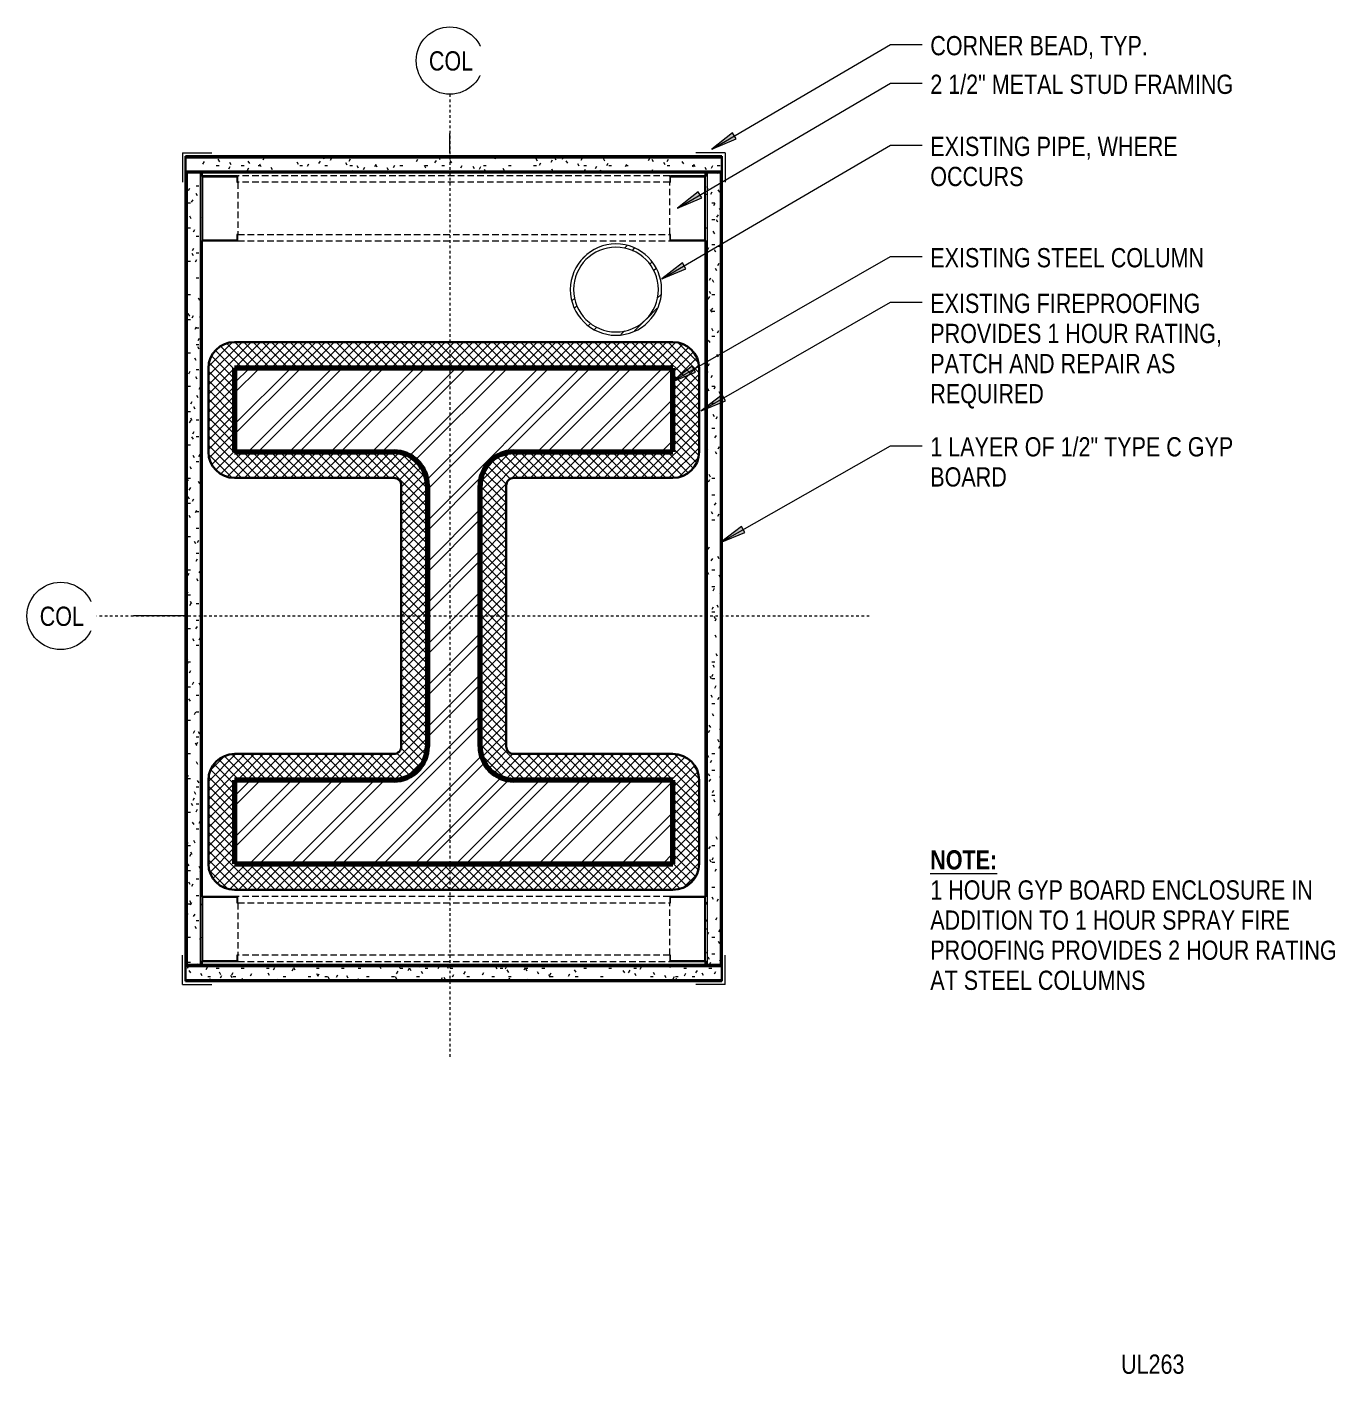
# Model space of a CAD drawing. Header units: inches. Extents: x 28 to 702, y -40 to 115.
# Drawn here: x 595.4 to 645.5, y -40 to 11.7 of the extents above; entities that cross this region are included whole.
import ezdxf

# ---------------------------------------------------------------- set-up
doc = ezdxf.new("R2010")
doc.units = ezdxf.units.IN
doc.header["$MEASUREMENT"] = 0
doc.linetypes.add('Dash Dot 3_32_', pattern=[0.15625, 0.09375, -0.03125, 0, -0.03125])
doc.linetypes.add('HIDDEN_2_', pattern=[0.375, 0.25, -0.125])
for name, color, linetype, lineweight in [('A-DETL', 90, 'Continuous', 9), ('A-DETL-GENF', 92, 'Continuous', 9), ('A-DETL-MEDM', 33, 'Continuous', 30), ('G-ANNO-TEXT', 231, 'Continuous', 9)]:
    doc.layers.add(name, color=color, linetype=linetype, lineweight=lineweight)
doc.styles.add('Arial_4', font='arial.ttf', dxfattribs={"width": 0.8, "height": 0.73765})

# ---------------------------------------------------------------- blocks, each defined once
blk = doc.blocks.new('Gypsum Wallboard-Section1 - 5_8_-10854-1-HOUR RATED COLUMN ENCLOSURE')
at = {"layer": 'A-DETL-GENF'}
h = blk.add_hatch(dxfattribs=at)
h.set_pattern_fill('FP_24', color=256, style=0, pattern_type=2)
h.set_pattern_definition([(0, (673.041, -6.736), (1.28, 0.32), [0.106, -0.854, 0.106, -0.854, -5.12]), (0, (673.041, -6.736), (1.28, 0.32), [-1.92, 0.106, -1.814, 0.106, -0.854, -2.24]), (0, (673.041, -6.736), (1.28, 0.32), [-4.8, 0.106, -0.534, 0.106, -1.494]), (120, (673.521, -6.576), (-0.91712813, 0.94851252), [0.106, -0.854, 0.106, -0.854, -5.12]), (120, (673.521, -6.576), (-0.91712813, 0.94851252), [-1.92, 0.106, -1.814, 0.106, -0.854, -2.24]), (120, (673.521, -6.576), (-0.91712813, 0.94851252), [-4.8, 0.106, -0.534, 0.106, -1.494]), (240, (673.681, -5.936), (-0.36287187, -1.26851252), [0.106, -0.854, 0.106, -0.854, -5.12]), (240, (673.681, -5.936), (-0.36287187, -1.26851252), [-1.92, 0.106, -1.814, 0.106, -0.854, -2.24]), (240, (673.681, -5.936), (-0.36287187, -1.26851252), [-4.8, 0.106, -0.534, 0.106, -1.494])])
h.paths.add_polyline_path([(0.625, -0.625), (20.55, -0.625), (20.55, 0), (0, 0), (0, -0.625)], flags=0)
for p, q in [((0, -0.0625), (20.55, -0.0625)), ((0, -0.5625), (20.55, -0.5625))]:
    blk.add_line(p, q, dxfattribs=at)
at = {"layer": 'A-DETL-MEDM'}
for p, q in [((0, 0), (20.55, 0)), ((0, -0.625), (0, 0)), ((20.55, 0), (20.55, -0.625)), ((19.925, -0.625), (0.625, -0.625))]:
    blk.add_line(p, q, dxfattribs=at)
blk = doc.blocks.new('Gypsum Wallboard-Section1 - 5_8_-10851-1-HOUR RATED COLUMN ENCLOSURE')
at = {"layer": 'A-DETL-GENF'}
h = blk.add_hatch(dxfattribs=at)
h.set_pattern_fill('FP_25', color=256, style=0, pattern_type=2)
h.set_pattern_definition([(90, (643.366, 35.786), (-0.32, 1.28), [0.106, -0.854, 0.106, -0.854, -5.12]), (90, (643.366, 35.786), (-0.32, 1.28), [-1.92, 0.106, -1.814, 0.106, -0.854, -2.24]), (90, (643.366, 35.786), (-0.32, 1.28), [-4.8, 0.106, -0.534, 0.106, -1.494]), (210, (643.206, 36.266), (-0.94851252, -0.91712813), [0.106, -0.854, 0.106, -0.854, -5.12]), (210, (643.206, 36.266), (-0.94851252, -0.91712813), [-1.92, 0.106, -1.814, 0.106, -0.854, -2.24]), (210, (643.206, 36.266), (-0.94851252, -0.91712813), [-4.8, 0.106, -0.534, 0.106, -1.494]), (330, (642.566, 36.426), (1.26851252, -0.36287187), [0.106, -0.854, 0.106, -0.854, -5.12]), (330, (642.566, 36.426), (1.26851252, -0.36287187), [-1.92, 0.106, -1.814, 0.106, -0.854, -2.24]), (330, (642.566, 36.426), (1.26851252, -0.36287187), [-4.8, 0.106, -0.534, 0.106, -1.494])])
h.paths.add_polyline_path([(30.375, 0.625), (0, 0.625), (0, 0), (30.375, 0)], flags=0)
for p, q in [((0, 0.563), (30.375, 0.563)), ((0, 0.062), (30.375, 0.062))]:
    blk.add_line(p, q, dxfattribs=at)
at = {"layer": 'A-DETL-MEDM'}
for p, q in [((0.148, 0.625), (0, 0.625)), ((0, 0.625), (0, 0)), ((27.773, 0.625), (2.602, 0.625)), ((30.375, 0.625), (30.227, 0.625)), ((0, 0), (30.375, 0))]:
    blk.add_line(p, q, dxfattribs=at)
blk = doc.blocks.new('Gypsum Wallboard-Section1 - 5_8_-10852-1-HOUR RATED COLUMN ENCLOSURE')
at = {"layer": 'A-DETL-GENF'}
h = blk.add_hatch(dxfattribs=at)
h.set_pattern_fill('FP_26', color=256, style=0, pattern_type=2)
h.set_pattern_definition([(90, (643.366, 15.236), (-0.32, 1.28), [0.106, -0.854, 0.106, -0.854, -5.12]), (90, (643.366, 15.236), (-0.32, 1.28), [-1.92, 0.106, -1.814, 0.106, -0.854, -2.24]), (90, (643.366, 15.236), (-0.32, 1.28), [-4.8, 0.106, -0.534, 0.106, -1.494]), (210, (643.206, 15.716), (-0.94851252, -0.91712813), [0.106, -0.854, 0.106, -0.854, -5.12]), (210, (643.206, 15.716), (-0.94851252, -0.91712813), [-1.92, 0.106, -1.814, 0.106, -0.854, -2.24]), (210, (643.206, 15.716), (-0.94851252, -0.91712813), [-4.8, 0.106, -0.534, 0.106, -1.494]), (330, (642.566, 15.876), (1.26851252, -0.36287187), [0.106, -0.854, 0.106, -0.854, -5.12]), (330, (642.566, 15.876), (1.26851252, -0.36287187), [-1.92, 0.106, -1.814, 0.106, -0.854, -2.24]), (330, (642.566, 15.876), (1.26851252, -0.36287187), [-4.8, 0.106, -0.534, 0.106, -1.494])])
h.paths.add_polyline_path([(30.375, 0), (0, 0), (0, -0.625), (30.375, -0.625)], flags=0)
for p, q in [((0, -0.062), (30.375, -0.062)), ((0, -0.563), (30.375, -0.563))]:
    blk.add_line(p, q, dxfattribs=at)
at = {"layer": 'A-DETL-MEDM'}
for p, q in [((0, 0), (30.375, 0)), ((0, -0.625), (0, 0)), ((0.148, -0.625), (0, -0.625)), ((27.773, -0.625), (2.602, -0.625)), ((30.375, -0.625), (30.227, -0.625))]:
    blk.add_line(p, q, dxfattribs=at)
blk = doc.blocks.new('Gypsum Wallboard-Section1 - 5_8_-10853-1-HOUR RATED COLUMN ENCLOSURE')
at = {"layer": 'A-DETL-GENF'}
h = blk.add_hatch(dxfattribs=at)
h.set_pattern_fill('FP_27', color=256, style=0, pattern_type=2)
h.set_pattern_definition([(0, (673.041, 24.889), (1.28, 0.32), [0.106, -0.854, 0.106, -0.854, -5.12]), (0, (673.041, 24.889), (1.28, 0.32), [-1.92, 0.106, -1.814, 0.106, -0.854, -2.24]), (0, (673.041, 24.889), (1.28, 0.32), [-4.8, 0.106, -0.534, 0.106, -1.494]), (120, (673.521, 25.049), (-0.91712813, 0.94851252), [0.106, -0.854, 0.106, -0.854, -5.12]), (120, (673.521, 25.049), (-0.91712813, 0.94851252), [-1.92, 0.106, -1.814, 0.106, -0.854, -2.24]), (120, (673.521, 25.049), (-0.91712813, 0.94851252), [-4.8, 0.106, -0.534, 0.106, -1.494]), (240, (673.681, 25.689), (-0.36287187, -1.26851252), [0.106, -0.854, 0.106, -0.854, -5.12]), (240, (673.681, 25.689), (-0.36287187, -1.26851252), [-1.92, 0.106, -1.814, 0.106, -0.854, -2.24]), (240, (673.681, 25.689), (-0.36287187, -1.26851252), [-4.8, 0.106, -0.534, 0.106, -1.494])])
h.paths.add_polyline_path([(20.55, 0), (20.55, 0.625), (0, 0.625), (0, 0), (8.086, 0)], flags=0)
for p, q in [((0, 0.563), (20.55, 0.563)), ((0, 0.062), (20.55, 0.062))]:
    blk.add_line(p, q, dxfattribs=at)
at = {"layer": 'A-DETL-MEDM'}
for p, q in [((20.55, 0.625), (0, 0.625)), ((0, 0.625), (0, 0)), ((20.55, 0), (20.55, 0.625)), ((0, 0), (20.55, 0))]:
    blk.add_line(p, q, dxfattribs=at)
blk = doc.blocks.new('AISC Wide Flange Shapes-Section - W14X455-8468-1-HOUR RATED COLUMN ENCLOSURE')
at = {"layer": 'A-DETL-GENF'}
h = blk.add_hatch(dxfattribs=at)
h.set_pattern_fill('FP_30', color=8, style=0, pattern_type=2)
h.set_pattern_definition([(45, (661.474, -0.846), (-0.7919596, 0.7919596), []), (45, (661.474, 0.354), (-0.7919596, 0.7919596), [])])
h.paths.add_polyline_path([(7.109, -21.235), (7.109, -18.025), (1.009, -18.025), (0.774, -18.001), (0.559, -17.943), (0.364, -17.852), (0.182, -17.723), (0.02, -17.561), (-0.108, -17.38), (-0.199, -17.184), (-0.257, -16.969), (-0.281, -16.735), (-0.281, -6.735), (-0.257, -6.501), (-0.199, -6.286), (-0.108, -6.09), (0.02, -5.909), (0.182, -5.746), (0.364, -5.618), (0.559, -5.527), (0.774, -5.469), (1.009, -5.445), (7.109, -5.445), (7.109, -2.235), (-9.691, -2.235), (-9.691, -5.445), (-3.591, -5.445), (-3.357, -5.469), (-3.142, -5.527), (-2.946, -5.618), (-2.765, -5.746), (-2.603, -5.909), (-2.474, -6.09), (-2.383, -6.286), (-2.326, -6.501), (-2.301, -6.735), (-2.301, -16.735), (-2.326, -16.969), (-2.383, -17.184), (-2.482, -17.391), (-2.603, -17.561), (-2.765, -17.723), (-2.946, -17.852), (-3.142, -17.943), (-3.357, -18.001), (-3.591, -18.025), (-9.691, -18.025), (-9.691, -21.235), (1.977, -21.235)], flags=0)
at = {"layer": 'A-DETL-GENF', "color": 215, "lineweight": 70}
for p, q in [((7.109, -2.235), (-9.691, -2.235)), ((-9.691, -2.235), (-9.691, -5.445)), ((7.109, -5.445), (7.109, -2.235)), ((-9.691, -5.445), (-3.591, -5.445)), ((1.009, -5.445), (7.109, -5.445)), ((-2.301, -6.735), (-2.301, -16.735)), ((-0.281, -16.735), (-0.281, -6.735)), ((-3.591, -18.025), (-9.691, -18.025)), ((-9.691, -18.025), (-9.691, -21.235)), ((7.109, -18.025), (1.009, -18.025)), ((7.109, -21.235), (7.109, -18.025)), ((-9.691, -21.235), (7.109, -21.235))]:
    blk.add_line(p, q, dxfattribs=at)
for centre, start, end in [((-3.591, -6.735), 0, 90), ((1.009, -6.735), 90, 180), ((-3.591, -16.735), 270, 0), ((1.009, -16.735), 180, 270)]:
    blk.add_arc(centre, 1.29, start, end, dxfattribs=at)
blk = doc.blocks.new('LGF - C Studs-Side - 2 1_2_-10855-1-HOUR RATED COLUMN ENCLOSURE')
at = {"layer": 'A-DETL-GENF', "linetype": 'HIDDEN_2_'}
for p, q in [((16.55, 2.5), (0, 2.5)), ((0, 2.5), (0, 2.477)), ((0, 2.25), (0, 0.25)), ((0, 2.25), (16.55, 2.25)), ((16.55, 2.477), (16.55, 2.5)), ((16.55, 0.25), (16.55, 2.25)), ((16.55, 0.25), (0, 0.25)), ((0, 0.023), (0, 0)), ((0, 0), (16.55, 0)), ((16.55, 0), (16.55, 0.023))]:
    blk.add_line(p, q, dxfattribs=at)
blk = doc.blocks.new('C Studs-Section - 2 1_2_-8470-1-HOUR RATED COLUMN ENCLOSURE')
at = {"layer": 'A-DETL-GENF'}
for p, q in [((-1.291, -0.891), (-1.291, -2.204)), ((-1.041, -0.86), (-1.26, -0.86)), ((-1.256, -2.2), (-1.256, -0.895)), ((-1.256, -0.895), (-1.041, -0.895)), ((-1.041, -0.895), (-1.041, -0.86)), ((1.177, -0.86), (0.959, -0.86)), ((0.959, -0.86), (0.959, -0.895)), ((0.959, -0.895), (1.174, -0.895)), ((1.174, -0.895), (1.174, -2.2)), ((1.209, -2.204), (1.209, -0.891)), ((-1.26, -2.235), (1.177, -2.235)), ((1.174, -2.2), (-1.256, -2.2))]:
    blk.add_line(p, q, dxfattribs=at)
for centre, radius, start, end in [((-1.26, -0.891), 0.0312, 90, 180), ((1.177, -0.891), 0.0313, 360, 90), ((-1.26, -2.204), 0.0312, 180, 270), ((1.177, -2.204), 0.0313, 270, 0)]:
    blk.add_arc(centre, radius, start, end, dxfattribs=at)
blk = doc.blocks.new('C Studs-Section - 2 1_2_-10856-1-HOUR RATED COLUMN ENCLOSURE')
at = {"layer": 'A-DETL-GENF'}
for p, q in [((-1.291, 2.204), (-1.291, 0.891)), ((1.177, 2.235), (-1.26, 2.235)), ((-1.256, 0.895), (-1.256, 2.2)), ((-1.256, 2.2), (1.174, 2.2)), ((1.174, 2.2), (1.174, 0.895)), ((1.209, 0.891), (1.209, 2.204)), ((-1.26, 0.86), (-1.041, 0.86)), ((-1.041, 0.895), (-1.256, 0.895)), ((-1.041, 0.86), (-1.041, 0.895)), ((1.174, 0.895), (0.959, 0.895)), ((0.959, 0.895), (0.959, 0.86)), ((0.959, 0.86), (1.177, 0.86))]:
    blk.add_line(p, q, dxfattribs=at)
for centre, radius, start, end in [((-1.26, 2.204), 0.0312, 90, 180), ((1.177, 2.204), 0.0312, 0, 90), ((-1.26, 0.891), 0.0312, 180, 270), ((1.177, 0.891), 0.0313, 270, 0)]:
    blk.add_arc(centre, radius, start, end, dxfattribs=at)
blk = doc.blocks.new('LGF - C Studs-Side - 2 1_2_-10857-1-HOUR RATED COLUMN ENCLOSURE')
at = {"layer": 'A-DETL-GENF', "linetype": 'HIDDEN_2_'}
for p, q in [((16.55, 0), (0, 0)), ((0, 0), (0, -0.023)), ((16.55, -0.023), (16.55, 0)), ((0, -0.25), (0, -2.25)), ((16.55, -0.25), (0, -0.25)), ((16.55, -2.25), (16.55, -0.25)), ((0, -2.25), (16.55, -2.25)), ((0, -2.477), (0, -2.5)), ((0, -2.5), (16.55, -2.5)), ((16.55, -2.5), (16.55, -2.477))]:
    blk.add_line(p, q, dxfattribs=at)

msp = doc.modelspace()

# ---------------------------------------------------------------- hatches: boundary and pattern name
at = {"layer": 'A-DETL-GENF'}
h = msp.add_hatch(dxfattribs=at)
h.set_pattern_fill('FP_29', color=8, style=0, pattern_type=2)
h.set_pattern_definition([(45, (637.254, 0), (-0.79196, 0.79196), []), (45, (637.254, 1.2), (-0.79196, 0.79196), [])])
h.paths.add_polyline_path([(617.960139, -0.127601), (618.413073, -0.067971), (618.835139, 0.106855), (619.197576, 0.384962), (619.475684, 0.747399), (619.650509, 1.169466), (619.710139, 1.622399), (619.650509, 2.075333), (619.475684, 2.497399), (619.197576, 2.859836), (618.835139, 3.137944), (618.413073, 3.312769), (617.960139, 3.372399), (617.507206, 3.312769), (617.085139, 3.137944), (616.722702, 2.859836), (616.444595, 2.497399), (616.269769, 2.075333), (616.210139, 1.622399), (616.269769, 1.169466), (616.444595, 0.747399), (616.722702, 0.384962), (617.085139, 0.106855), (617.507206, -0.067971)], flags=0)
h.paths.add_polyline_path([(617.960139, -0.002601), (617.539558, 0.05277), (617.147639, 0.215108), (616.811091, 0.473351), (616.552848, 0.809899), (616.39051, 1.201818), (616.335139, 1.622399), (616.39051, 2.04298), (616.552848, 2.434899), (616.811091, 2.771448), (617.147639, 3.029691), (617.539558, 3.192029), (617.960139, 3.247399), (618.38072, 3.192029), (618.772639, 3.029691), (619.109188, 2.771448), (619.367431, 2.434899), (619.529769, 2.04298), (619.585139, 1.622399), (619.529769, 1.201818), (619.367431, 0.809899), (619.109188, 0.473351), (618.772639, 0.215108), (618.38072, 0.05277)], flags=0)
h = msp.add_hatch(dxfattribs=at)
h.set_pattern_fill('FP_28', color=8, style=0, pattern_type=2)
h.set_pattern_definition([(45, (637.254, 0), (-0.1767767, 0.1767767), []), (135, (637.254, 0), (-0.1767767, -0.1767767), [])])
h.paths.add_polyline_path([(620.143306, -21.388976), (620.402125, -21.354902), (620.643306, -21.255001), (620.850413, -21.096082), (621.009331, -20.888976), (621.109232, -20.647795), (621.143306, -20.388976), (621.143306, -17.178976), (621.109232, -16.920157), (621.009331, -16.678976), (620.850413, -16.471869), (620.643306, -16.31295), (620.402125, -16.21305), (620.143306, -16.178976), (614.043306, -16.178976), (613.968248, -16.169094), (613.898306, -16.140123), (613.838245, -16.094037), (613.792159, -16.033976), (613.763188, -15.964033), (613.753306, -15.888976), (613.753306, -5.888976), (613.763188, -5.813918), (613.792159, -5.743976), (613.838245, -5.683915), (613.898306, -5.637828), (613.968248, -5.608857), (614.043306, -5.598976), (620.143306, -5.598976), (620.402125, -5.564902), (620.643306, -5.465001), (620.850413, -5.306082), (621.009331, -5.098976), (621.109232, -4.857795), (621.143306, -4.598976), (621.143306, -1.388976), (621.109232, -1.130157), (621.009331, -0.888976), (620.850413, -0.681869), (620.643306, -0.52295), (620.402125, -0.42305), (620.143306, -0.388976), (603.343306, -0.388976), (603.084487, -0.42305), (602.843306, -0.52295), (602.636199, -0.681869), (602.477281, -0.888976), (602.37738, -1.130157), (602.343306, -1.388976), (602.346512, -4.623324), (602.37738, -4.857795), (602.477281, -5.098976), (602.636199, -5.306082), (602.843306, -5.465001), (603.084487, -5.564902), (603.343306, -5.598976), (609.443306, -5.598976), (609.518364, -5.608857), (609.588306, -5.637828), (609.648367, -5.683915), (609.694453, -5.743976), (609.723424, -5.813918), (609.733306, -5.888976), (609.733306, -15.888976), (609.723424, -15.964033), (609.694453, -16.033976), (609.648367, -16.094037), (609.588306, -16.140123), (609.518364, -16.169094), (609.443306, -16.178976), (603.343306, -16.178976), (603.084487, -16.21305), (602.843306, -16.31295), (602.636199, -16.471869), (602.477281, -16.678976), (602.37738, -16.920157), (602.343306, -17.178976), (602.343306, -20.388976), (602.37738, -20.647795), (602.477281, -20.888976), (602.636199, -21.096082), (602.843306, -21.255001), (603.084487, -21.354902), (603.343306, -21.388976), (615.012099, -21.388976)], flags=0)
h.paths.add_polyline_path([(615.012099, -20.388976), (603.343306, -20.388976), (603.343306, -17.178976), (609.443306, -17.178976), (609.725089, -17.141878), (609.825726, -17.114913), (610.088306, -17.006148), (610.313788, -16.83313), (610.38746, -16.759458), (610.560479, -16.533976), (610.669243, -16.271396), (610.696209, -16.170758), (610.733306, -15.888976), (610.733306, -5.888976), (610.696209, -5.607193), (610.669243, -5.506555), (610.560479, -5.243976), (610.38746, -5.018493), (610.313788, -4.944822), (610.088306, -4.771803), (609.825726, -4.663039), (609.725089, -4.636073), (609.443306, -4.598976), (603.343306, -4.598976), (603.343306, -1.388976), (620.143306, -1.388976), (620.143306, -4.598976), (614.043306, -4.598976), (613.761523, -4.636073), (613.660886, -4.663039), (613.398306, -4.771803), (613.172824, -4.944822), (613.099152, -5.018493), (612.926133, -5.243976), (612.817369, -5.506555), (612.790403, -5.607193), (612.753306, -5.888976), (612.753306, -15.888976), (612.790403, -16.170758), (612.817369, -16.271396), (612.926133, -16.533976), (613.099152, -16.759458), (613.172824, -16.83313), (613.398306, -17.006148), (613.660886, -17.114913), (613.761523, -17.141878), (614.043306, -17.178976), (620.143306, -17.178976), (620.143306, -20.388976)], flags=0)
at = {"layer": 'G-ANNO-TEXT'}
for points in [[(621.631544, 7.011749), (622.561203, 7.402988), (622.428265, 7.63027)], [(620.315447, 4.746742), (621.24462, 5.139133), (621.111401, 5.36625)], [(619.71105, 2.031233), (620.640846, 2.422144), (620.507989, 2.649473)], [(620.078735, -1.930303), (621.011691, -1.546994), (620.880693, -1.318588)], [(621.229139, -3.022929), (622.161999, -2.639386), (622.030944, -2.411013)], [(621.968685, -8.070984), (622.902764, -7.690419), (622.772438, -7.461629)]]:
    msp.add_hatch(color=7, dxfattribs=at).paths.add_polyline_path(points, flags=0)

# ---------------------------------------------------------------- linework, layer by layer
at = {"layer": 'A-DETL', "linetype": 'Dash Dot 3_32_'}
for p, q in [((611.593306, 9.111024), (611.593306, -27.888976)), ((597.968306, -10.888976), (627.718306, -10.888976))]:
    msp.add_line(p, q, dxfattribs=at)
at = {"layer": 'A-DETL'}
for p, q in [((611.593306, 6.861024), (611.593306, 7.611024)), ((601.343306, 6.861024), (602.468306, 6.861024)), ((601.343306, 6.861024), (601.343306, 5.736024)), ((622.143306, 6.861024), (621.018306, 6.861024)), ((622.143306, 6.861024), (622.143306, 5.736024)), ((601.468306, -10.888976), (599.468306, -10.888976)), ((601.343306, -25.013976), (601.343306, -23.888976)), ((622.143306, -25.013976), (622.143306, -23.888976)), ((601.343306, -25.013976), (602.468306, -25.013976)), ((622.143306, -25.013976), (621.018306, -25.013976))]:
    msp.add_line(p, q, dxfattribs=at)
at = {"layer": 'A-DETL', "color": 55, "lineweight": 30}
for p, q in [((620.143306, -0.388976), (603.343306, -0.388976)), ((602.343306, -1.388976), (602.343306, -4.598976)), ((621.143306, -4.598976), (621.143306, -1.388976)), ((603.343306, -5.598976), (609.443306, -5.598976)), ((614.043306, -5.598976), (620.143306, -5.598976)), ((609.733306, -5.888976), (609.733306, -15.888976)), ((613.753306, -15.888976), (613.753306, -5.888976)), ((609.443306, -16.178976), (603.343306, -16.178976)), ((620.143306, -16.178976), (614.043306, -16.178976)), ((602.343306, -17.178976), (602.343306, -20.388976)), ((621.143306, -20.388976), (621.143306, -17.178976)), ((603.343306, -21.388976), (620.143306, -21.388976))]:
    msp.add_line(p, q, dxfattribs=at)
at = {"layer": 'A-DETL'}
for centre in [(611.593306, 10.401217), (596.678114, -10.888976)]:
    msp.add_circle(centre, 1.290192, dxfattribs=at)
at = {"layer": 'A-DETL', "color": 135, "lineweight": 18}
for radius, start, end in [(1.75, 0, 180), (1.625, 0, 180), (1.75, 180, 360), (1.625, 180, 0)]:
    msp.add_arc((617.960139, 1.622399), radius, start, end, dxfattribs=at)
at = {"layer": 'A-DETL', "color": 55, "lineweight": 30}
for centre, radius, start, end in [((603.343306, -1.388976), 1, 90, 180), ((620.143306, -1.388976), 1, 360, 90), ((603.343306, -4.598976), 1, 180, 270), ((609.443306, -5.888976), 1.29, 77.3404098, 90), ((614.043306, -5.888976), 1.29, 90, 102.6595902), ((620.143306, -4.598976), 1, 270, 360), ((609.443306, -5.888976), 1.29, 47.3404098, 72.6595902), ((609.443306, -5.888976), 1.29, 17.3404098, 42.6595902), ((614.043306, -5.888976), 1.29, 137.3404098, 162.6595902), ((614.043306, -5.888976), 1.29, 107.3404098, 132.6595902), ((609.443306, -5.888976), 0.29, 0, 90), ((609.443306, -5.888976), 1.29, 360, 12.6595902), ((614.043306, -5.888976), 1.29, 167.3404098, 180), ((614.043306, -5.888976), 0.29, 90, 180), ((609.443306, -15.888976), 0.29, 270, 0), ((609.443306, -15.888976), 1.29, 347.3404098, 360), ((614.043306, -15.888976), 1.29, 180, 192.6595902), ((614.043306, -15.888976), 0.29, 180, 270), ((603.343306, -17.178976), 1, 90, 180), ((609.443306, -15.888976), 1.29, 317.3404098, 342.6595902), ((614.043306, -15.888976), 1.29, 197.3404098, 222.6595902), ((620.143306, -17.178976), 1, 360, 90), ((609.443306, -15.888976), 1.29, 287.3404098, 312.6595902), ((614.043306, -15.888976), 1.29, 227.3404098, 252.6595902), ((609.443306, -15.888976), 1.29, 270, 282.6595902), ((614.043306, -15.888976), 1.29, 257.3404098, 270), ((603.343306, -20.388976), 1, 180, 270), ((620.143306, -20.388976), 1, 270, 0)]:
    msp.add_arc(centre, radius, start, end, dxfattribs=at)
at = {"layer": 'G-ANNO-TEXT', "color": 7}
for p, q in [((621.631544, 7.011749), (628.476335, 11.01527)), ((628.476335, 11.01527), (629.692481, 11.01527)), ((620.315447, 4.746742), (628.476335, 9.533637)), ((628.476335, 9.533637), (629.692481, 9.533637)), ((622.428265, 7.63027), (621.631544, 7.011749)), ((621.631544, 7.011749), (622.561203, 7.402988)), ((622.561203, 7.402988), (622.428265, 7.63027)), ((619.71105, 2.031233), (628.476335, 7.153904)), ((628.476335, 7.153904), (629.692481, 7.153904)), ((621.111401, 5.36625), (620.315447, 4.746742)), ((621.24462, 5.139133), (621.111401, 5.36625)), ((620.315447, 4.746742), (621.24462, 5.139133)), ((620.507989, 2.649473), (619.71105, 2.031233)), ((620.078735, -1.930303), (628.476335, 2.885964)), ((620.640846, 2.422144), (620.507989, 2.649473)), ((628.476335, 2.885964), (629.692481, 2.885964)), ((619.71105, 2.031233), (620.640846, 2.422144)), ((621.229139, -3.022929), (628.476335, 1.135964)), ((628.476335, 1.135964), (629.692481, 1.135964)), ((620.880693, -1.318588), (620.078735, -1.930303)), ((620.078735, -1.930303), (621.011691, -1.546994)), ((621.011691, -1.546994), (620.880693, -1.318588)), ((622.030944, -2.411013), (621.229139, -3.022929)), ((622.161999, -2.639386), (622.030944, -2.411013)), ((621.229139, -3.022929), (622.161999, -2.639386)), ((621.968685, -8.070984), (628.476335, -4.364036)), ((628.476335, -4.364036), (629.692481, -4.364036)), ((622.772438, -7.461629), (621.968685, -8.070984)), ((621.968685, -8.070984), (622.902764, -7.690419)), ((622.902764, -7.690419), (622.772438, -7.461629))]:
    msp.add_line(p, q, dxfattribs=at)

# ---------------------------------------------------------------- block references
at = {"layer": 'A-DETL-GENF'}
for name, p in [('Gypsum Wallboard-Section1 - 5_8_-10854-1-HOUR RATED COLUMN ENCLOSURE', (601.468306, 6.736024)), ('Gypsum Wallboard-Section1 - 5_8_-10853-1-HOUR RATED COLUMN ENCLOSURE', (601.468306, -24.888976))]:
    msp.add_blockref(name, p, dxfattribs=at)
for name, p, rotation in [('Gypsum Wallboard-Section1 - 5_8_-10851-1-HOUR RATED COLUMN ENCLOSURE', (601.468306, 6.111024), 269.9999999999999), ('C Studs-Section - 2 1_2_-8470-1-HOUR RATED COLUMN ENCLOSURE', (604.328161, 4.694714), 269.9999999999995), ('C Studs-Section - 2 1_2_-10856-1-HOUR RATED COLUMN ENCLOSURE', (619.158451, 4.694714), 269.9999999999997), ('Gypsum Wallboard-Section1 - 5_8_-10852-1-HOUR RATED COLUMN ENCLOSURE', (622.018306, 6.111024), 270.0000000000001), ('C Studs-Section - 2 1_2_-10856-1-HOUR RATED COLUMN ENCLOSURE', (604.328161, -22.847665), 90.0000000000001), ('C Studs-Section - 2 1_2_-8470-1-HOUR RATED COLUMN ENCLOSURE', (619.158451, -22.847665), 89.99999999999991)]:
    msp.add_blockref(name, p, dxfattribs=dict(at, rotation=rotation))
at = {"layer": 'A-DETL-GENF', "linetype": 'HIDDEN_2_'}
for name, p in [('LGF - C Studs-Side - 2 1_2_-10857-1-HOUR RATED COLUMN ENCLOSURE', (603.468306, 5.986024)), ('LGF - C Studs-Side - 2 1_2_-10855-1-HOUR RATED COLUMN ENCLOSURE', (603.468306, -24.138976))]:
    msp.add_blockref(name, p, dxfattribs=at)
at = {"layer": 'A-DETL-GENF', "color": 8}
msp.add_blockref('AISC Wide Flange Shapes-Section - W14X455-8468-1-HOUR RATED COLUMN ENCLOSURE', (613.034616, 0.845879), dxfattribs=at)

# ---------------------------------------------------------------- texts
at = {"layer": 'G-ANNO-TEXT', "color": 7, "char_height": 0.7376497, "attachment_point": 1, "line_spacing_factor": 0.938532, "style": 'Arial_4'}
for s, insert, width in [('\\fArial|b1|i0|c0|p34|;\\W.8;\\LNOTE:\\fArial|b0|i0|c0|p34|;\\W.8;\\l\\P1 HOUR GYP BOARD ENCLOSURE IN\\PADDITION TO 1 HOUR SPRAY FIRE\\PPROOFING PROVIDES 2 HOUR RATING\\PAT STEEL COLUMNS', (630.004981, -19.870615), 18.36), ('UL263', (637.315658, -39.20312), 2.862)]:
    msp.add_mtext(s, dxfattribs=dict(at, insert=insert, width=width))

# ---------------------------------------------------------------- next in the draw order: texts
at = {"layer": 'G-ANNO-TEXT', "color": 7, "char_height": 0.7376497, "attachment_point": 1, "line_spacing_factor": 0.938532, "style": 'Arial_4', "bg_fill": 3, "box_fill_scale": 1.25, "bg_fill_color": 0, "bg_fill_transparency": 0}
for s, insert, width in [('CORNER BEAD, TYP.', (630.004981, 11.343304), 9.828), ('COL', (610.791572, 10.758645), 1.998), ('2 1/2" METAL STUD FRAMING', (630.004981, 9.861671), 13.68), ('EXISTING PIPE, WHERE\\POCCURS', (630.004981, 7.481939), 11.178), ('EXISTING STEEL COLUMN', (630.004981, 3.213999), 12.366), ('EXISTING FIREPROOFING\\PPROVIDES 1 HOUR RATING,\\PPATCH AND REPAIR AS\\PREQUIRED', (630.004981, 1.463999), 13.176), ('1 LAYER OF 1/2" TYPE C GYP\\PBOARD', (630.004981, -4.036001), 13.68), ('COL', (595.87638, -10.531547), 1.998)]:
    msp.add_mtext(s, dxfattribs=dict(at, insert=insert, width=width))

doc.saveas('drawing.dxf')
